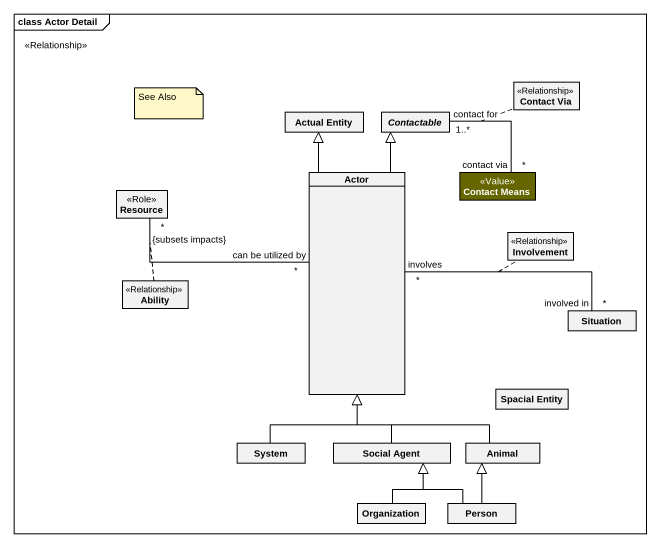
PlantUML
@startuml
mainframe class Actor Detail
hide circle
hide empty members
class "Contact Via" as Contact_Via <<Relationship>>
class "Actual Entity" as Actual_Entity
abstract class Contactable
class "Actor" as Actor_
class "Contact Means" as Contact_Means <<Value>> #666600
class Resource <<Role>>
class Involvement <<Relationship>>
class Ability <<Relationship>>
class Situation
class "Spacial Entity" as Spacial_Entity
class System
class "Social Agent" as Social_Agent
class Animal
class Organization
class "Person" as Person_
Contactable "contact for\n1..*" -- "contact via\n*" Contact_Means
(Contactable, Contact_Means) .. Contact_Via
Actor_ -up-|> Actual_Entity
Actor_ -up-|> Contactable
Actor_ "involves\n*" -right- "involved in\n*" Situation : <<Relationship>>
(Actor_, Situation) .. Involvement
Resource "{subsets impacts}\n*" -right- "can be utilized by\n*" Actor_
(Resource, Actor_) .. Ability
System -up-|> Actor_
Social_Agent -up-|> Actor_
Animal -up-|> Actor_
Organization -up-|> Social_Agent
Person_ -up-|> Social_Agent
Person_ -up-|> Animal
note as N1
  See Also
end note
@enduml
